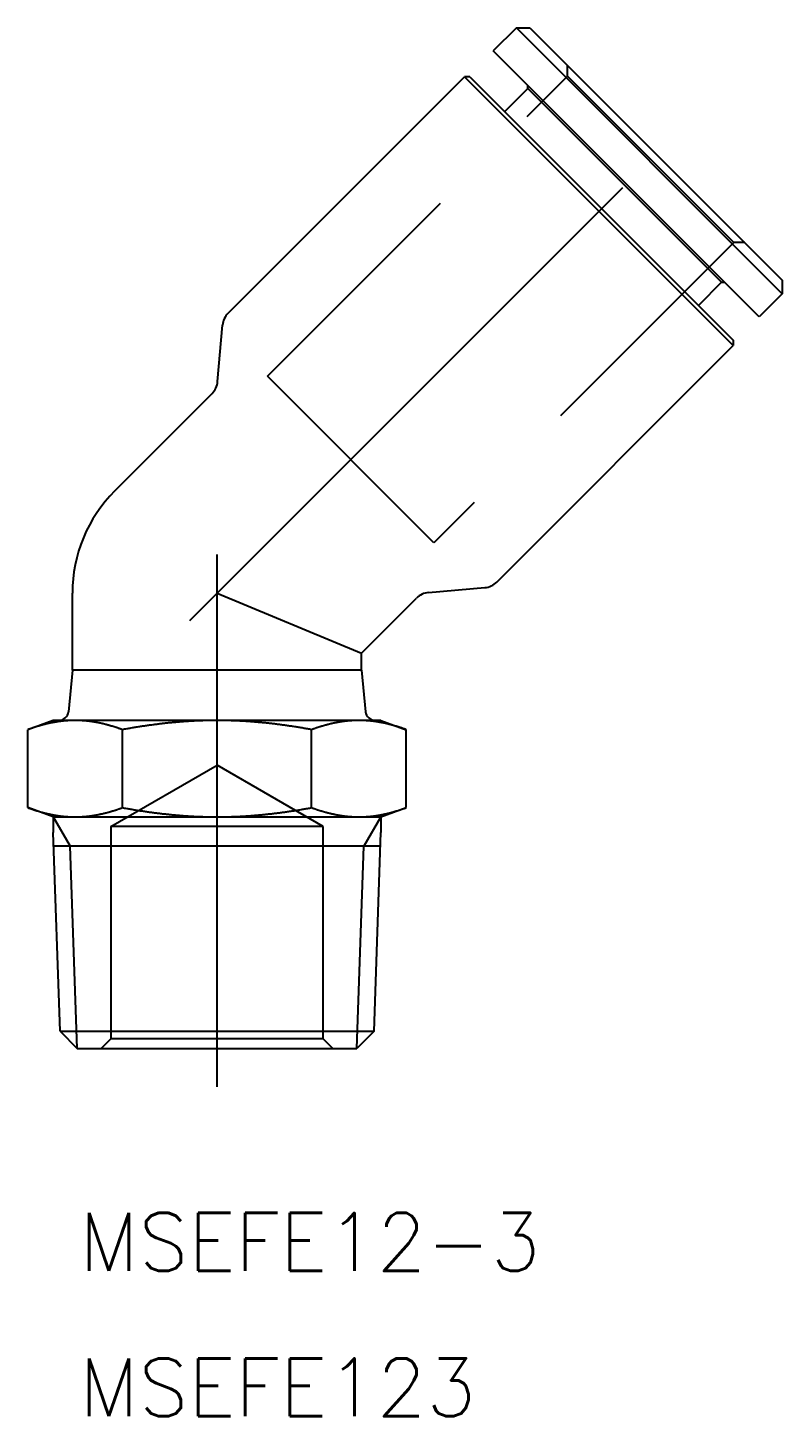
# Model space of a CAD drawing. Extents: x -9.8 to 79.6, y -19.1 to 54.9.
# Drawn here: x -9.8 to 29.3, y -19.1 to 52.9 of the extents above; entities that cross this region are included whole.
import ezdxf

# ---------------------------------------------------------------- set-up
doc = ezdxf.new("R2010")
doc.units = 0
doc.linetypes.add('CENTER', pattern=[50.8, 31.75, -6.35, 6.35, -6.35])
doc.linetypes.add('DASHED', pattern=[19.05, 12.7, -6.35])
doc.layers.get('0').update_dxf_attribs({"linetype": 'CONTINUOUS'})
doc.layers.add('CENTER', color=1, linetype='CENTER')
doc.styles.get("Standard").update_dxf_attribs({"font": 'txt.shx', "height": 3, "bigfont": 'bigfont.shx'})

msp = doc.modelspace()

# ---------------------------------------------------------------- linework, layer by layer
at = {"color": 7, "linetype": 'CONTINUOUS'}
for p, q in [((15.521, 52.91), (14.319, 51.707)), ((15.521, 52.91), (29.31, 39.121)), ((15.521, 52.91), (16.228, 52.91)), ((16.228, 52.91), (29.31, 39.828)), ((28.107, 37.919), (14.319, 51.707)), ((0.576, 38.106), (12.834, 50.364)), ((26.764, 36.434), (12.834, 50.364)), ((13.117, 50.364), (12.834, 50.364)), ((13.117, 50.364), (26.764, 36.717)), ((16.122, 49.763), (14.92, 48.561)), ((16.122, 49.763), (16.122, 49.904)), ((16.122, 49.763), (26.163, 39.722)), ((26.163, 39.722), (24.961, 38.52)), ((26.163, 39.722), (26.304, 39.722)), ((29.31, 39.828), (29.31, 39.121)), ((29.31, 39.121), (28.107, 37.919)), ((0.032, 34.569), (0.287, 37.486)), ((26.764, 36.717), (26.764, 36.434)), ((14.506, 24.176), (26.764, 36.434)), ((-5.303, 28.903), (-0.257, 33.949)), ((10.969, 23.632), (13.886, 23.887)), ((-7.5, 19.6), (-7.5, 23.6)), ((0, 23.6), (7.5, 20.493)), ((7.5, 20.493), (10.349, 23.343)), ((7.5, 19.6), (7.5, 20.493)), ((-7.5, 19.6), (-7.707, 17.452)), ((7.5, 19.6), (-7.5, 19.6)), ((7.5, 19.6), (7.707, 17.452)), ((-8.5, 17), (-9.815, 16.521)), ((-7.361, 17), (-8.5, 17)), ((0, 17), (-7.361, 17)), ((7.361, 17), (0, 17)), ((8.5, 17), (7.361, 17)), ((8.5, 17), (9.815, 16.521)), ((-9.815, 12.479), (-9.815, 16.521)), ((-4.907, 12.479), (-4.907, 16.521)), ((4.907, 12.479), (4.907, 16.521)), ((9.815, 12.479), (9.815, 16.521)), ((-8.5, 12), (-9.815, 12.479)), ((8.5, 12), (9.815, 12.479)), ((-8.5, 12), (-7.361, 12)), ((-8.5, 12), (-8.5, 11.19)), ((-7.361, 12), (0, 12)), ((0, 12), (7.361, 12)), ((7.361, 12), (8.5, 12)), ((8.5, 12), (8.5, 11.19)), ((-8.14, 0.887), (-8.5, 11.19)), ((8.14, 0.887), (8.5, 11.19)), ((8.475, 10.474), (-8.475, 10.474)), ((-8.14, 0.887), (8.14, 0.887)), ((-8.14, 0.887), (-7.253, 0)), ((8.14, 0.887), (7.253, 0)), ((-7.253, 0), (7.253, 0))]:
    msp.add_line(p, q, dxfattribs=at)
at = {"color": 3, "linetype": 'DASHED'}
for p, q in [((2.616, 34.843), (18.173, 50.399)), ((18.173, 50.399), (18.173, 50.965)), ((26.799, 41.773), (18.173, 50.399)), ((26.799, 41.773), (11.243, 26.216)), ((27.365, 41.773), (26.799, 41.773)), ((11.243, 26.216), (2.616, 34.843)), ((-5.5, 11.5), (0, 14.675)), ((5.5, 11.5), (0, 14.675)), ((5.5, 11.5), (-5.5, 11.5)), ((-5.5, 11.5), (-5.5, 0.5)), ((5.5, 0.5), (5.5, 11.5)), ((-5.5, 0.5), (-6, 0)), ((5.5, 0.5), (-5.5, 0.5)), ((6, 0), (5.5, 0.5))]:
    msp.add_line(p, q, dxfattribs=at)
at = {"color": 3, "linetype": 'CONTINUOUS'}
for p, q in [((-8.5, 12), (-7.619, 10.474)), ((8.5, 12), (7.619, 10.474)), ((-7.253, 0), (-7.619, 10.474)), ((7.253, 0), (7.619, 10.474))]:
    msp.add_line(p, q, dxfattribs=at)
at = {"color": 7}
for points in [[(-7.361, 17, 0), (-7.387, 17, 0), (-7.412, 17, 0), (-7.437, 17, 0), (-7.462, 16.999, 0), (-7.488, 16.999, 0), (-7.513, 16.998, 0), (-7.538, 16.997, 0), (-7.563, 16.997, 0), (-7.588, 16.996, 0), (-7.613, 16.995, 0), (-7.638, 16.993, 0), (-7.664, 16.992, 0), (-7.689, 16.991, 0), (-7.714, 16.989, 0), (-7.739, 16.988, 0), (-7.764, 16.986, 0), (-7.789, 16.984, 0), (-7.814, 16.983, 0), (-7.839, 16.98, 0), (-7.864, 16.978, 0), (-7.889, 16.976, 0), (-7.914, 16.974, 0), (-7.939, 16.972, 0), (-7.964, 16.969, 0), (-7.989, 16.966, 0), (-8.014, 16.964, 0), (-8.039, 16.961, 0), (-8.064, 16.958, 0), (-8.089, 16.955, 0), (-8.114, 16.952, 0), (-8.139, 16.949, 0), (-8.164, 16.945, 0), (-8.189, 16.942, 0), (-8.214, 16.938, 0), (-8.239, 16.935, 0), (-8.264, 16.931, 0), (-8.289, 16.927, 0), (-8.314, 16.923, 0), (-8.34, 16.919, 0), (-8.365, 16.915, 0), (-8.39, 16.911, 0), (-8.415, 16.906, 0), (-8.44, 16.902, 0), (-8.466, 16.897, 0), (-8.491, 16.893, 0), (-8.516, 16.888, 0), (-8.542, 16.883, 0), (-8.567, 16.878, 0), (-8.592, 16.873, 0), (-8.618, 16.868, 0), (-8.643, 16.862, 0), (-8.669, 16.857, 0), (-8.694, 16.851, 0), (-8.72, 16.846, 0), (-8.745, 16.84, 0), (-8.771, 16.834, 0), (-8.797, 16.828, 0), (-8.822, 16.822, 0), (-8.848, 16.816, 0), (-8.874, 16.81, 0), (-8.9, 16.803, 0), (-8.926, 16.797, 0), (-8.952, 16.791, 0), (-8.978, 16.784, 0), (-9.004, 16.777, 0), (-9.03, 16.77, 0), (-9.056, 16.763, 0), (-9.082, 16.756, 0), (-9.108, 16.749, 0), (-9.135, 16.741, 0), (-9.161, 16.734, 0), (-9.188, 16.726, 0), (-9.214, 16.719, 0), (-9.241, 16.711, 0), (-9.267, 16.703, 0), (-9.294, 16.695, 0), (-9.321, 16.687, 0), (-9.347, 16.679, 0), (-9.374, 16.671, 0), (-9.401, 16.662, 0), (-9.428, 16.654, 0), (-9.455, 16.645, 0), (-9.483, 16.636, 0), (-9.51, 16.627, 0), (-9.537, 16.618, 0), (-9.565, 16.609, 0), (-9.592, 16.6, 0), (-9.62, 16.59, 0), (-9.647, 16.581, 0), (-9.675, 16.571, 0), (-9.703, 16.561, 0), (-9.731, 16.552, 0), (-9.759, 16.542, 0), (-9.787, 16.532, 0), (-9.815, 16.521, 0)], [(-4.907, 16.521, 0), (-4.936, 16.532, 0), (-4.964, 16.542, 0), (-4.992, 16.552, 0), (-5.02, 16.561, 0), (-5.047, 16.571, 0), (-5.075, 16.581, 0), (-5.103, 16.59, 0), (-5.13, 16.6, 0), (-5.158, 16.609, 0), (-5.185, 16.618, 0), (-5.213, 16.627, 0), (-5.24, 16.636, 0), (-5.267, 16.645, 0), (-5.294, 16.654, 0), (-5.321, 16.662, 0), (-5.348, 16.671, 0), (-5.375, 16.679, 0), (-5.402, 16.687, 0), (-5.429, 16.695, 0), (-5.455, 16.703, 0), (-5.482, 16.711, 0), (-5.508, 16.719, 0), (-5.535, 16.726, 0), (-5.561, 16.734, 0), (-5.588, 16.741, 0), (-5.614, 16.749, 0), (-5.64, 16.756, 0), (-5.666, 16.763, 0), (-5.693, 16.77, 0), (-5.719, 16.777, 0), (-5.745, 16.784, 0), (-5.771, 16.791, 0), (-5.797, 16.797, 0), (-5.823, 16.803, 0), (-5.848, 16.81, 0), (-5.874, 16.816, 0), (-5.9, 16.822, 0), (-5.926, 16.828, 0), (-5.951, 16.834, 0), (-5.977, 16.84, 0), (-6.003, 16.846, 0), (-6.028, 16.851, 0), (-6.054, 16.857, 0), (-6.079, 16.862, 0), (-6.105, 16.868, 0), (-6.13, 16.873, 0), (-6.156, 16.878, 0), (-6.181, 16.883, 0), (-6.206, 16.888, 0), (-6.232, 16.893, 0), (-6.257, 16.897, 0), (-6.282, 16.902, 0), (-6.307, 16.906, 0), (-6.332, 16.911, 0), (-6.358, 16.915, 0), (-6.383, 16.919, 0), (-6.408, 16.923, 0), (-6.433, 16.927, 0), (-6.458, 16.931, 0), (-6.483, 16.935, 0), (-6.508, 16.938, 0), (-6.533, 16.942, 0), (-6.559, 16.945, 0), (-6.584, 16.949, 0), (-6.609, 16.952, 0), (-6.634, 16.955, 0), (-6.659, 16.958, 0), (-6.684, 16.961, 0), (-6.709, 16.964, 0), (-6.734, 16.966, 0), (-6.759, 16.969, 0), (-6.784, 16.972, 0), (-6.809, 16.974, 0), (-6.834, 16.976, 0), (-6.859, 16.978, 0), (-6.884, 16.98, 0), (-6.909, 16.983, 0), (-6.934, 16.984, 0), (-6.959, 16.986, 0), (-6.984, 16.988, 0), (-7.009, 16.989, 0), (-7.034, 16.991, 0), (-7.059, 16.992, 0), (-7.084, 16.993, 0), (-7.109, 16.995, 0), (-7.134, 16.996, 0), (-7.159, 16.997, 0), (-7.184, 16.997, 0), (-7.21, 16.998, 0), (-7.235, 16.999, 0), (-7.26, 16.999, 0), (-7.285, 17, 0), (-7.311, 17, 0), (-7.336, 17, 0), (-7.361, 17, 0)], [(0, 17, 0), (-0.051, 17, 0), (-0.101, 17, 0), (-0.152, 17, 0), (-0.202, 16.999, 0), (-0.253, 16.999, 0), (-0.303, 16.998, 0), (-0.353, 16.997, 0), (-0.404, 16.997, 0), (-0.454, 16.996, 0), (-0.504, 16.995, 0), (-0.554, 16.993, 0), (-0.605, 16.992, 0), (-0.655, 16.991, 0), (-0.705, 16.989, 0), (-0.755, 16.988, 0), (-0.805, 16.986, 0), (-0.855, 16.984, 0), (-0.905, 16.983, 0), (-0.955, 16.98, 0), (-1.005, 16.978, 0), (-1.055, 16.976, 0), (-1.105, 16.974, 0), (-1.155, 16.972, 0), (-1.205, 16.969, 0), (-1.255, 16.966, 0), (-1.305, 16.964, 0), (-1.355, 16.961, 0), (-1.405, 16.958, 0), (-1.455, 16.955, 0), (-1.505, 16.952, 0), (-1.555, 16.949, 0), (-1.605, 16.945, 0), (-1.656, 16.942, 0), (-1.706, 16.938, 0), (-1.756, 16.935, 0), (-1.806, 16.931, 0), (-1.856, 16.927, 0), (-1.906, 16.923, 0), (-1.957, 16.919, 0), (-2.007, 16.915, 0), (-2.057, 16.911, 0), (-2.108, 16.906, 0), (-2.158, 16.902, 0), (-2.209, 16.897, 0), (-2.259, 16.893, 0), (-2.31, 16.888, 0), (-2.361, 16.883, 0), (-2.411, 16.878, 0), (-2.462, 16.873, 0), (-2.513, 16.868, 0), (-2.564, 16.862, 0), (-2.615, 16.857, 0), (-2.666, 16.851, 0), (-2.717, 16.846, 0), (-2.768, 16.84, 0), (-2.82, 16.834, 0), (-2.871, 16.828, 0), (-2.922, 16.822, 0), (-2.974, 16.816, 0), (-3.026, 16.81, 0), (-3.077, 16.803, 0), (-3.129, 16.797, 0), (-3.181, 16.791, 0), (-3.233, 16.784, 0), (-3.285, 16.777, 0), (-3.337, 16.77, 0), (-3.39, 16.763, 0), (-3.442, 16.756, 0), (-3.494, 16.749, 0), (-3.547, 16.741, 0), (-3.6, 16.734, 0), (-3.653, 16.726, 0), (-3.706, 16.719, 0), (-3.759, 16.711, 0), (-3.812, 16.703, 0), (-3.865, 16.695, 0), (-3.919, 16.687, 0), (-3.973, 16.679, 0), (-4.026, 16.671, 0), (-4.08, 16.662, 0), (-4.134, 16.654, 0), (-4.188, 16.645, 0), (-4.243, 16.636, 0), (-4.297, 16.627, 0), (-4.352, 16.618, 0), (-4.407, 16.609, 0), (-4.462, 16.6, 0), (-4.517, 16.59, 0), (-4.572, 16.581, 0), (-4.628, 16.571, 0), (-4.683, 16.561, 0), (-4.739, 16.552, 0), (-4.795, 16.542, 0), (-4.851, 16.532, 0), (-4.907, 16.521, 0)], [(4.907, 16.521, 0), (4.851, 16.532, 0), (4.795, 16.542, 0), (4.739, 16.552, 0), (4.683, 16.561, 0), (4.628, 16.571, 0), (4.572, 16.581, 0), (4.517, 16.59, 0), (4.462, 16.6, 0), (4.407, 16.609, 0), (4.352, 16.618, 0), (4.297, 16.627, 0), (4.243, 16.636, 0), (4.188, 16.645, 0), (4.134, 16.654, 0), (4.08, 16.662, 0), (4.026, 16.671, 0), (3.973, 16.679, 0), (3.919, 16.687, 0), (3.865, 16.695, 0), (3.812, 16.703, 0), (3.759, 16.711, 0), (3.706, 16.719, 0), (3.653, 16.726, 0), (3.6, 16.734, 0), (3.547, 16.741, 0), (3.494, 16.749, 0), (3.442, 16.756, 0), (3.39, 16.763, 0), (3.337, 16.77, 0), (3.285, 16.777, 0), (3.233, 16.784, 0), (3.181, 16.791, 0), (3.129, 16.797, 0), (3.077, 16.803, 0), (3.026, 16.81, 0), (2.974, 16.816, 0), (2.922, 16.822, 0), (2.871, 16.828, 0), (2.82, 16.834, 0), (2.768, 16.84, 0), (2.717, 16.846, 0), (2.666, 16.851, 0), (2.615, 16.857, 0), (2.564, 16.862, 0), (2.513, 16.868, 0), (2.462, 16.873, 0), (2.411, 16.878, 0), (2.361, 16.883, 0), (2.31, 16.888, 0), (2.259, 16.893, 0), (2.209, 16.897, 0), (2.158, 16.902, 0), (2.108, 16.906, 0), (2.057, 16.911, 0), (2.007, 16.915, 0), (1.957, 16.919, 0), (1.906, 16.923, 0), (1.856, 16.927, 0), (1.806, 16.931, 0), (1.756, 16.935, 0), (1.706, 16.938, 0), (1.656, 16.942, 0), (1.605, 16.945, 0), (1.555, 16.949, 0), (1.505, 16.952, 0), (1.455, 16.955, 0), (1.405, 16.958, 0), (1.355, 16.961, 0), (1.305, 16.964, 0), (1.255, 16.966, 0), (1.205, 16.969, 0), (1.155, 16.972, 0), (1.105, 16.974, 0), (1.055, 16.976, 0), (1.005, 16.978, 0), (0.955, 16.98, 0), (0.905, 16.983, 0), (0.855, 16.984, 0), (0.805, 16.986, 0), (0.755, 16.988, 0), (0.705, 16.989, 0), (0.655, 16.991, 0), (0.605, 16.992, 0), (0.554, 16.993, 0), (0.504, 16.995, 0), (0.454, 16.996, 0), (0.404, 16.997, 0), (0.353, 16.997, 0), (0.303, 16.998, 0), (0.253, 16.999, 0), (0.202, 16.999, 0), (0.152, 17, 0), (0.101, 17, 0), (0.051, 17, 0), (0, 17, 0)], [(7.361, 17, 0), (7.336, 17, 0), (7.311, 17, 0), (7.285, 17, 0), (7.26, 16.999, 0), (7.235, 16.999, 0), (7.21, 16.998, 0), (7.184, 16.997, 0), (7.159, 16.997, 0), (7.134, 16.996, 0), (7.109, 16.995, 0), (7.084, 16.993, 0), (7.059, 16.992, 0), (7.034, 16.991, 0), (7.009, 16.989, 0), (6.984, 16.988, 0), (6.959, 16.986, 0), (6.934, 16.984, 0), (6.909, 16.983, 0), (6.884, 16.98, 0), (6.859, 16.978, 0), (6.834, 16.976, 0), (6.809, 16.974, 0), (6.784, 16.972, 0), (6.759, 16.969, 0), (6.734, 16.966, 0), (6.709, 16.964, 0), (6.684, 16.961, 0), (6.659, 16.958, 0), (6.634, 16.955, 0), (6.609, 16.952, 0), (6.584, 16.949, 0), (6.559, 16.945, 0), (6.533, 16.942, 0), (6.508, 16.938, 0), (6.483, 16.935, 0), (6.458, 16.931, 0), (6.433, 16.927, 0), (6.408, 16.923, 0), (6.383, 16.919, 0), (6.358, 16.915, 0), (6.332, 16.911, 0), (6.307, 16.906, 0), (6.282, 16.902, 0), (6.257, 16.897, 0), (6.232, 16.893, 0), (6.206, 16.888, 0), (6.181, 16.883, 0), (6.156, 16.878, 0), (6.13, 16.873, 0), (6.105, 16.868, 0), (6.079, 16.862, 0), (6.054, 16.857, 0), (6.028, 16.851, 0), (6.003, 16.846, 0), (5.977, 16.84, 0), (5.951, 16.834, 0), (5.926, 16.828, 0), (5.9, 16.822, 0), (5.874, 16.816, 0), (5.848, 16.81, 0), (5.823, 16.803, 0), (5.797, 16.797, 0), (5.771, 16.791, 0), (5.745, 16.784, 0), (5.719, 16.777, 0), (5.693, 16.77, 0), (5.666, 16.763, 0), (5.64, 16.756, 0), (5.614, 16.749, 0), (5.588, 16.741, 0), (5.561, 16.734, 0), (5.535, 16.726, 0), (5.508, 16.719, 0), (5.482, 16.711, 0), (5.455, 16.703, 0), (5.429, 16.695, 0), (5.402, 16.687, 0), (5.375, 16.679, 0), (5.348, 16.671, 0), (5.321, 16.662, 0), (5.294, 16.654, 0), (5.267, 16.645, 0), (5.24, 16.636, 0), (5.213, 16.627, 0), (5.185, 16.618, 0), (5.158, 16.609, 0), (5.13, 16.6, 0), (5.103, 16.59, 0), (5.075, 16.581, 0), (5.047, 16.571, 0), (5.02, 16.561, 0), (4.992, 16.552, 0), (4.964, 16.542, 0), (4.936, 16.532, 0), (4.907, 16.521, 0)], [(9.815, 16.521, 0), (9.787, 16.532, 0), (9.759, 16.542, 0), (9.731, 16.552, 0), (9.703, 16.561, 0), (9.675, 16.571, 0), (9.647, 16.581, 0), (9.62, 16.59, 0), (9.592, 16.6, 0), (9.565, 16.609, 0), (9.537, 16.618, 0), (9.51, 16.627, 0), (9.483, 16.636, 0), (9.455, 16.645, 0), (9.428, 16.654, 0), (9.401, 16.662, 0), (9.374, 16.671, 0), (9.347, 16.679, 0), (9.321, 16.687, 0), (9.294, 16.695, 0), (9.267, 16.703, 0), (9.241, 16.711, 0), (9.214, 16.719, 0), (9.188, 16.726, 0), (9.161, 16.734, 0), (9.135, 16.741, 0), (9.108, 16.749, 0), (9.082, 16.756, 0), (9.056, 16.763, 0), (9.03, 16.77, 0), (9.004, 16.777, 0), (8.978, 16.784, 0), (8.952, 16.791, 0), (8.926, 16.797, 0), (8.9, 16.803, 0), (8.874, 16.81, 0), (8.848, 16.816, 0), (8.822, 16.822, 0), (8.797, 16.828, 0), (8.771, 16.834, 0), (8.745, 16.84, 0), (8.72, 16.846, 0), (8.694, 16.851, 0), (8.669, 16.857, 0), (8.643, 16.862, 0), (8.618, 16.868, 0), (8.592, 16.873, 0), (8.567, 16.878, 0), (8.542, 16.883, 0), (8.516, 16.888, 0), (8.491, 16.893, 0), (8.466, 16.897, 0), (8.44, 16.902, 0), (8.415, 16.906, 0), (8.39, 16.911, 0), (8.365, 16.915, 0), (8.34, 16.919, 0), (8.314, 16.923, 0), (8.289, 16.927, 0), (8.264, 16.931, 0), (8.239, 16.935, 0), (8.214, 16.938, 0), (8.189, 16.942, 0), (8.164, 16.945, 0), (8.139, 16.949, 0), (8.114, 16.952, 0), (8.089, 16.955, 0), (8.064, 16.958, 0), (8.039, 16.961, 0), (8.014, 16.964, 0), (7.989, 16.966, 0), (7.964, 16.969, 0), (7.939, 16.972, 0), (7.914, 16.974, 0), (7.889, 16.976, 0), (7.864, 16.978, 0), (7.839, 16.98, 0), (7.814, 16.983, 0), (7.789, 16.984, 0), (7.764, 16.986, 0), (7.739, 16.988, 0), (7.714, 16.989, 0), (7.689, 16.991, 0), (7.664, 16.992, 0), (7.638, 16.993, 0), (7.613, 16.995, 0), (7.588, 16.996, 0), (7.563, 16.997, 0), (7.538, 16.997, 0), (7.513, 16.998, 0), (7.488, 16.999, 0), (7.462, 16.999, 0), (7.437, 17, 0), (7.412, 17, 0), (7.387, 17, 0), (7.361, 17, 0)], [(-9.815, 12.479, 0), (-9.787, 12.469, 0), (-9.759, 12.459, 0), (-9.731, 12.449, 0), (-9.704, 12.439, 0), (-9.676, 12.429, 0), (-9.649, 12.42, 0), (-9.621, 12.41, 0), (-9.594, 12.401, 0), (-9.566, 12.392, 0), (-9.539, 12.383, 0), (-9.512, 12.374, 0), (-9.485, 12.365, 0), (-9.458, 12.356, 0), (-9.431, 12.347, 0), (-9.404, 12.339, 0), (-9.377, 12.33, 0), (-9.35, 12.322, 0), (-9.324, 12.314, 0), (-9.297, 12.306, 0), (-9.271, 12.298, 0), (-9.244, 12.29, 0), (-9.218, 12.282, 0), (-9.191, 12.275, 0), (-9.165, 12.267, 0), (-9.139, 12.26, 0), (-9.112, 12.252, 0), (-9.086, 12.245, 0), (-9.06, 12.238, 0), (-9.034, 12.231, 0), (-9.008, 12.224, 0), (-8.982, 12.217, 0), (-8.956, 12.211, 0), (-8.93, 12.204, 0), (-8.904, 12.198, 0), (-8.879, 12.191, 0), (-8.853, 12.185, 0), (-8.827, 12.179, 0), (-8.801, 12.173, 0), (-8.776, 12.167, 0), (-8.75, 12.161, 0), (-8.725, 12.155, 0), (-8.699, 12.15, 0), (-8.673, 12.144, 0), (-8.648, 12.139, 0), (-8.623, 12.133, 0), (-8.597, 12.128, 0), (-8.572, 12.123, 0), (-8.546, 12.118, 0), (-8.521, 12.113, 0), (-8.496, 12.108, 0), (-8.47, 12.104, 0), (-8.445, 12.099, 0), (-8.42, 12.095, 0), (-8.395, 12.09, 0), (-8.369, 12.086, 0), (-8.344, 12.082, 0), (-8.319, 12.078, 0), (-8.294, 12.074, 0), (-8.269, 12.07, 0), (-8.244, 12.066, 0), (-8.218, 12.062, 0), (-8.193, 12.059, 0), (-8.168, 12.055, 0), (-8.143, 12.052, 0), (-8.118, 12.049, 0), (-8.093, 12.046, 0), (-8.068, 12.043, 0), (-8.043, 12.04, 0), (-8.018, 12.037, 0), (-7.992, 12.034, 0), (-7.967, 12.031, 0), (-7.942, 12.029, 0), (-7.917, 12.026, 0), (-7.892, 12.024, 0), (-7.867, 12.022, 0), (-7.842, 12.02, 0), (-7.817, 12.018, 0), (-7.792, 12.016, 0), (-7.766, 12.014, 0), (-7.741, 12.012, 0), (-7.716, 12.011, 0), (-7.691, 12.009, 0), (-7.666, 12.008, 0), (-7.64, 12.007, 0), (-7.615, 12.005, 0), (-7.59, 12.005, 0), (-7.565, 12.004, 0), (-7.539, 12.003, 0), (-7.514, 12.002, 0), (-7.489, 12.001, 0), (-7.463, 12.001, 0), (-7.438, 12.001, 0), (-7.412, 12, 0), (-7.387, 12, 0), (-7.361, 12, 0)], [(-7.361, 12, 0), (-7.336, 12, 0), (-7.31, 12, 0), (-7.285, 12.001, 0), (-7.259, 12.001, 0), (-7.234, 12.001, 0), (-7.209, 12.002, 0), (-7.183, 12.003, 0), (-7.158, 12.004, 0), (-7.133, 12.005, 0), (-7.107, 12.005, 0), (-7.082, 12.007, 0), (-7.057, 12.008, 0), (-7.032, 12.009, 0), (-7.006, 12.011, 0), (-6.981, 12.012, 0), (-6.956, 12.014, 0), (-6.931, 12.016, 0), (-6.906, 12.018, 0), (-6.881, 12.02, 0), (-6.855, 12.022, 0), (-6.83, 12.024, 0), (-6.805, 12.026, 0), (-6.78, 12.029, 0), (-6.755, 12.031, 0), (-6.73, 12.034, 0), (-6.705, 12.037, 0), (-6.68, 12.04, 0), (-6.655, 12.043, 0), (-6.63, 12.046, 0), (-6.604, 12.049, 0), (-6.579, 12.052, 0), (-6.554, 12.055, 0), (-6.529, 12.059, 0), (-6.504, 12.062, 0), (-6.479, 12.066, 0), (-6.454, 12.07, 0), (-6.429, 12.074, 0), (-6.403, 12.078, 0), (-6.378, 12.082, 0), (-6.353, 12.086, 0), (-6.328, 12.09, 0), (-6.303, 12.095, 0), (-6.277, 12.099, 0), (-6.252, 12.104, 0), (-6.227, 12.108, 0), (-6.201, 12.113, 0), (-6.176, 12.118, 0), (-6.151, 12.123, 0), (-6.125, 12.128, 0), (-6.1, 12.133, 0), (-6.074, 12.139, 0), (-6.049, 12.144, 0), (-6.023, 12.15, 0), (-5.998, 12.155, 0), (-5.972, 12.161, 0), (-5.947, 12.167, 0), (-5.921, 12.173, 0), (-5.895, 12.179, 0), (-5.87, 12.185, 0), (-5.844, 12.191, 0), (-5.818, 12.198, 0), (-5.792, 12.204, 0), (-5.766, 12.211, 0), (-5.74, 12.217, 0), (-5.714, 12.224, 0), (-5.688, 12.231, 0), (-5.662, 12.238, 0), (-5.636, 12.245, 0), (-5.61, 12.252, 0), (-5.584, 12.26, 0), (-5.558, 12.267, 0), (-5.531, 12.275, 0), (-5.505, 12.282, 0), (-5.478, 12.29, 0), (-5.452, 12.298, 0), (-5.425, 12.306, 0), (-5.399, 12.314, 0), (-5.372, 12.322, 0), (-5.345, 12.33, 0), (-5.318, 12.339, 0), (-5.292, 12.347, 0), (-5.265, 12.356, 0), (-5.238, 12.365, 0), (-5.21, 12.374, 0), (-5.183, 12.383, 0), (-5.156, 12.392, 0), (-5.129, 12.401, 0), (-5.101, 12.41, 0), (-5.074, 12.42, 0), (-5.046, 12.429, 0), (-5.019, 12.439, 0), (-4.991, 12.449, 0), (-4.963, 12.459, 0), (-4.935, 12.469, 0), (-4.907, 12.479, 0)], [(-4.907, 12.479, 0), (-4.852, 12.469, 0), (-4.796, 12.459, 0), (-4.74, 12.449, 0), (-4.685, 12.439, 0), (-4.63, 12.429, 0), (-4.575, 12.42, 0), (-4.52, 12.41, 0), (-4.465, 12.401, 0), (-4.41, 12.392, 0), (-4.356, 12.383, 0), (-4.302, 12.374, 0), (-4.247, 12.365, 0), (-4.193, 12.356, 0), (-4.139, 12.347, 0), (-4.086, 12.339, 0), (-4.032, 12.33, 0), (-3.979, 12.322, 0), (-3.925, 12.314, 0), (-3.872, 12.306, 0), (-3.819, 12.298, 0), (-3.766, 12.29, 0), (-3.713, 12.282, 0), (-3.66, 12.275, 0), (-3.607, 12.267, 0), (-3.555, 12.26, 0), (-3.502, 12.252, 0), (-3.45, 12.245, 0), (-3.398, 12.238, 0), (-3.346, 12.231, 0), (-3.294, 12.224, 0), (-3.242, 12.217, 0), (-3.19, 12.211, 0), (-3.138, 12.204, 0), (-3.086, 12.198, 0), (-3.035, 12.191, 0), (-2.983, 12.185, 0), (-2.932, 12.179, 0), (-2.88, 12.173, 0), (-2.829, 12.167, 0), (-2.778, 12.161, 0), (-2.727, 12.155, 0), (-2.676, 12.15, 0), (-2.625, 12.144, 0), (-2.574, 12.139, 0), (-2.523, 12.133, 0), (-2.472, 12.128, 0), (-2.421, 12.123, 0), (-2.37, 12.118, 0), (-2.32, 12.113, 0), (-2.269, 12.108, 0), (-2.218, 12.104, 0), (-2.168, 12.099, 0), (-2.117, 12.095, 0), (-2.067, 12.09, 0), (-2.016, 12.086, 0), (-1.966, 12.082, 0), (-1.916, 12.078, 0), (-1.865, 12.074, 0), (-1.815, 12.07, 0), (-1.765, 12.066, 0), (-1.714, 12.062, 0), (-1.664, 12.059, 0), (-1.614, 12.055, 0), (-1.564, 12.052, 0), (-1.514, 12.049, 0), (-1.463, 12.046, 0), (-1.413, 12.043, 0), (-1.363, 12.04, 0), (-1.313, 12.037, 0), (-1.263, 12.034, 0), (-1.212, 12.031, 0), (-1.162, 12.029, 0), (-1.112, 12.026, 0), (-1.062, 12.024, 0), (-1.012, 12.022, 0), (-0.961, 12.02, 0), (-0.911, 12.018, 0), (-0.861, 12.016, 0), (-0.81, 12.014, 0), (-0.76, 12.012, 0), (-0.71, 12.011, 0), (-0.659, 12.009, 0), (-0.609, 12.008, 0), (-0.558, 12.007, 0), (-0.508, 12.005, 0), (-0.457, 12.005, 0), (-0.407, 12.004, 0), (-0.356, 12.003, 0), (-0.305, 12.002, 0), (-0.255, 12.001, 0), (-0.204, 12.001, 0), (-0.153, 12.001, 0), (-0.102, 12, 0), (-0.051, 12, 0), (0, 12, 0)], [(0, 12, 0), (0.051, 12, 0), (0.102, 12, 0), (0.153, 12.001, 0), (0.204, 12.001, 0), (0.255, 12.001, 0), (0.305, 12.002, 0), (0.356, 12.003, 0), (0.407, 12.004, 0), (0.457, 12.005, 0), (0.508, 12.005, 0), (0.558, 12.007, 0), (0.609, 12.008, 0), (0.659, 12.009, 0), (0.71, 12.011, 0), (0.76, 12.012, 0), (0.81, 12.014, 0), (0.861, 12.016, 0), (0.911, 12.018, 0), (0.961, 12.02, 0), (1.012, 12.022, 0), (1.062, 12.024, 0), (1.112, 12.026, 0), (1.162, 12.029, 0), (1.212, 12.031, 0), (1.263, 12.034, 0), (1.313, 12.037, 0), (1.363, 12.04, 0), (1.413, 12.043, 0), (1.463, 12.046, 0), (1.514, 12.049, 0), (1.564, 12.052, 0), (1.614, 12.055, 0), (1.664, 12.059, 0), (1.714, 12.062, 0), (1.765, 12.066, 0), (1.815, 12.07, 0), (1.865, 12.074, 0), (1.916, 12.078, 0), (1.966, 12.082, 0), (2.016, 12.086, 0), (2.067, 12.09, 0), (2.117, 12.095, 0), (2.168, 12.099, 0), (2.218, 12.104, 0), (2.269, 12.108, 0), (2.32, 12.113, 0), (2.37, 12.118, 0), (2.421, 12.123, 0), (2.472, 12.128, 0), (2.523, 12.133, 0), (2.574, 12.139, 0), (2.625, 12.144, 0), (2.676, 12.15, 0), (2.727, 12.155, 0), (2.778, 12.161, 0), (2.829, 12.167, 0), (2.88, 12.173, 0), (2.932, 12.179, 0), (2.983, 12.185, 0), (3.035, 12.191, 0), (3.086, 12.198, 0), (3.138, 12.204, 0), (3.19, 12.211, 0), (3.242, 12.217, 0), (3.294, 12.224, 0), (3.346, 12.231, 0), (3.398, 12.238, 0), (3.45, 12.245, 0), (3.502, 12.252, 0), (3.555, 12.26, 0), (3.607, 12.267, 0), (3.66, 12.275, 0), (3.713, 12.282, 0), (3.766, 12.29, 0), (3.819, 12.298, 0), (3.872, 12.306, 0), (3.925, 12.314, 0), (3.979, 12.322, 0), (4.032, 12.33, 0), (4.086, 12.339, 0), (4.139, 12.347, 0), (4.193, 12.356, 0), (4.247, 12.365, 0), (4.302, 12.374, 0), (4.356, 12.383, 0), (4.41, 12.392, 0), (4.465, 12.401, 0), (4.52, 12.41, 0), (4.575, 12.42, 0), (4.63, 12.429, 0), (4.685, 12.439, 0), (4.74, 12.449, 0), (4.796, 12.459, 0), (4.852, 12.469, 0), (4.907, 12.479, 0)], [(4.907, 12.479, 0), (4.935, 12.469, 0), (4.963, 12.459, 0), (4.991, 12.449, 0), (5.019, 12.439, 0), (5.046, 12.429, 0), (5.074, 12.42, 0), (5.101, 12.41, 0), (5.129, 12.401, 0), (5.156, 12.392, 0), (5.183, 12.383, 0), (5.21, 12.374, 0), (5.238, 12.365, 0), (5.265, 12.356, 0), (5.292, 12.347, 0), (5.318, 12.339, 0), (5.345, 12.33, 0), (5.372, 12.322, 0), (5.399, 12.314, 0), (5.425, 12.306, 0), (5.452, 12.298, 0), (5.478, 12.29, 0), (5.505, 12.282, 0), (5.531, 12.275, 0), (5.558, 12.267, 0), (5.584, 12.26, 0), (5.61, 12.252, 0), (5.636, 12.245, 0), (5.662, 12.238, 0), (5.688, 12.231, 0), (5.714, 12.224, 0), (5.74, 12.217, 0), (5.766, 12.211, 0), (5.792, 12.204, 0), (5.818, 12.198, 0), (5.844, 12.191, 0), (5.87, 12.185, 0), (5.895, 12.179, 0), (5.921, 12.173, 0), (5.947, 12.167, 0), (5.972, 12.161, 0), (5.998, 12.155, 0), (6.023, 12.15, 0), (6.049, 12.144, 0), (6.074, 12.139, 0), (6.1, 12.133, 0), (6.125, 12.128, 0), (6.151, 12.123, 0), (6.176, 12.118, 0), (6.201, 12.113, 0), (6.227, 12.108, 0), (6.252, 12.104, 0), (6.277, 12.099, 0), (6.303, 12.095, 0), (6.328, 12.09, 0), (6.353, 12.086, 0), (6.378, 12.082, 0), (6.403, 12.078, 0), (6.429, 12.074, 0), (6.454, 12.07, 0), (6.479, 12.066, 0), (6.504, 12.062, 0), (6.529, 12.059, 0), (6.554, 12.055, 0), (6.579, 12.052, 0), (6.604, 12.049, 0), (6.63, 12.046, 0), (6.655, 12.043, 0), (6.68, 12.04, 0), (6.705, 12.037, 0), (6.73, 12.034, 0), (6.755, 12.031, 0), (6.78, 12.029, 0), (6.805, 12.026, 0), (6.83, 12.024, 0), (6.855, 12.022, 0), (6.881, 12.02, 0), (6.906, 12.018, 0), (6.931, 12.016, 0), (6.956, 12.014, 0), (6.981, 12.012, 0), (7.006, 12.011, 0), (7.032, 12.009, 0), (7.057, 12.008, 0), (7.082, 12.007, 0), (7.107, 12.005, 0), (7.133, 12.005, 0), (7.158, 12.004, 0), (7.183, 12.003, 0), (7.209, 12.002, 0), (7.234, 12.001, 0), (7.259, 12.001, 0), (7.285, 12.001, 0), (7.31, 12, 0), (7.336, 12, 0), (7.361, 12, 0)], [(7.361, 12, 0), (7.387, 12, 0), (7.412, 12, 0), (7.438, 12.001, 0), (7.463, 12.001, 0), (7.489, 12.001, 0), (7.514, 12.002, 0), (7.539, 12.003, 0), (7.565, 12.004, 0), (7.59, 12.005, 0), (7.615, 12.005, 0), (7.64, 12.007, 0), (7.666, 12.008, 0), (7.691, 12.009, 0), (7.716, 12.011, 0), (7.741, 12.012, 0), (7.766, 12.014, 0), (7.792, 12.016, 0), (7.817, 12.018, 0), (7.842, 12.02, 0), (7.867, 12.022, 0), (7.892, 12.024, 0), (7.917, 12.026, 0), (7.942, 12.029, 0), (7.967, 12.031, 0), (7.992, 12.034, 0), (8.018, 12.037, 0), (8.043, 12.04, 0), (8.068, 12.043, 0), (8.093, 12.046, 0), (8.118, 12.049, 0), (8.143, 12.052, 0), (8.168, 12.055, 0), (8.193, 12.059, 0), (8.218, 12.062, 0), (8.244, 12.066, 0), (8.269, 12.07, 0), (8.294, 12.074, 0), (8.319, 12.078, 0), (8.344, 12.082, 0), (8.369, 12.086, 0), (8.395, 12.09, 0), (8.42, 12.095, 0), (8.445, 12.099, 0), (8.47, 12.104, 0), (8.496, 12.108, 0), (8.521, 12.113, 0), (8.546, 12.118, 0), (8.572, 12.123, 0), (8.597, 12.128, 0), (8.623, 12.133, 0), (8.648, 12.139, 0), (8.673, 12.144, 0), (8.699, 12.15, 0), (8.725, 12.155, 0), (8.75, 12.161, 0), (8.776, 12.167, 0), (8.801, 12.173, 0), (8.827, 12.179, 0), (8.853, 12.185, 0), (8.879, 12.191, 0), (8.904, 12.198, 0), (8.93, 12.204, 0), (8.956, 12.211, 0), (8.982, 12.217, 0), (9.008, 12.224, 0), (9.034, 12.231, 0), (9.06, 12.238, 0), (9.086, 12.245, 0), (9.112, 12.252, 0), (9.139, 12.26, 0), (9.165, 12.267, 0), (9.191, 12.275, 0), (9.218, 12.282, 0), (9.244, 12.29, 0), (9.271, 12.298, 0), (9.297, 12.306, 0), (9.324, 12.314, 0), (9.35, 12.322, 0), (9.377, 12.33, 0), (9.404, 12.339, 0), (9.431, 12.347, 0), (9.458, 12.356, 0), (9.485, 12.365, 0), (9.512, 12.374, 0), (9.539, 12.383, 0), (9.566, 12.392, 0), (9.594, 12.401, 0), (9.621, 12.41, 0), (9.649, 12.42, 0), (9.676, 12.429, 0), (9.704, 12.439, 0), (9.731, 12.449, 0), (9.759, 12.459, 0), (9.787, 12.469, 0), (9.815, 12.479, 0)]]:
    msp.add_polyline3d(points, dxfattribs=at)
at = {"color": 7, "linetype": 'CONTINUOUS'}
for centre, radius, start, end in [((1.283, 37.399), 1, 135, 175.00626), ((-0.965, 34.656), 1, 315, 355.00626), ((0, 23.6), 7.5, 135, 180), ((13.799, 24.883), 1, 274.99374, 315), ((11.056, 22.635), 1, 94.99374, 135), ((-8.204, 17.5), 0.5, 270, 354.50768), ((8.204, 17.5), 0.5, 185.49232, 270)]:
    msp.add_arc(centre, radius, start, end, dxfattribs=at)
at = {"layer": 'CENTER', "color": 1, "linetype": 'CENTER'}
for p, q in [((-1.414, 22.186), (24.183, 47.783)), ((0, -2), (0, 25.6))]:
    msp.add_line(p, q, dxfattribs=at)

# ---------------------------------------------------------------- texts
at = {"color": 7, "linetype": 'CONTINUOUS'}
for s, p in [('MSEFE12-3', (-7.148, -11.534)), ('MSEFE123', (-7.148, -19.071))]:
    msp.add_text(s, height=3, dxfattribs=at).set_placement(p)

doc.saveas('drawing.dxf')
